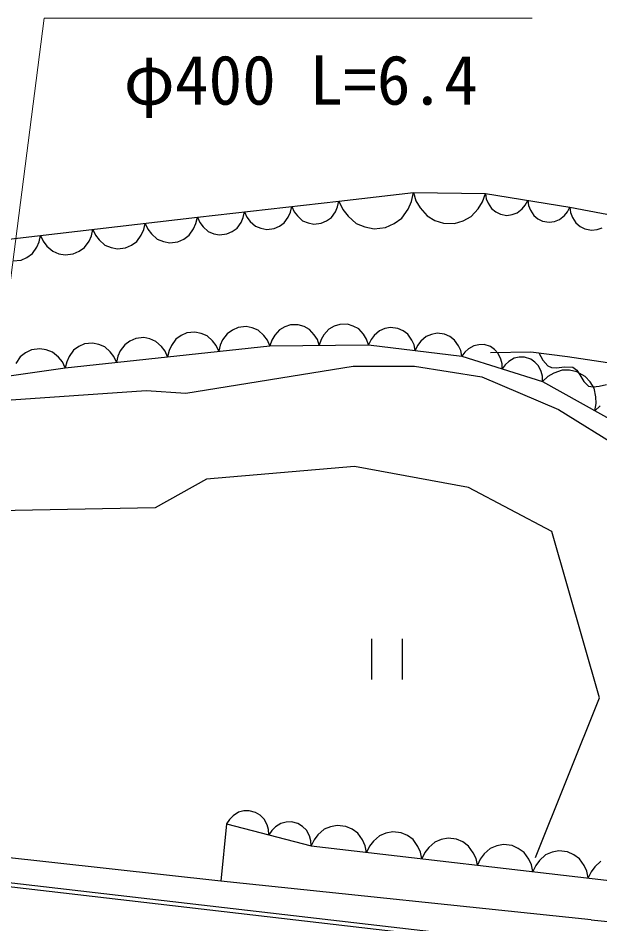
# Model space of a CAD drawing. Units: millimetres, scale not verified. Extents: x 40000 to 680000, y 20000 to 380000.
# Drawn here: x 261498 to 283049, y 265982 to 299525 of the extents above; entities that cross this region are included whole.
import ezdxf
from ezdxf.enums import TextEntityAlignment as Align

# ---------------------------------------------------------------- set-up
doc = ezdxf.new("R2010")
doc.units = ezdxf.units.MM
doc.header["$LTSCALE"] = 1000
doc.layers.add('M-BGD', color=7, linetype='Continuous', lineweight=25)
doc.layers.add('M-STR-HTXT', color=7, linetype='Continuous', lineweight=13)
doc.styles.add('ＭＳ ゴシック', font='')
doc.styles.get('ＭＳ ゴシック').set_extended_font_data('MS Gothic')

msp = doc.modelspace()

# ---------------------------------------------------------------- linework, layer by layer
at = {"layer": 'M-BGD'}
for p, q in [((273382, 292748), (276142, 293070)), ((276069, 292740), (276142, 293070)), ((276142, 293070), (276237, 292762)), ((276142, 293070), (278810, 293024)), ((278698, 292719), (278810, 293024)), ((278810, 293024), (278840, 292835)), ((278810, 293024), (281938, 292518)), ((278840, 292835), (278909, 292667)), ((268138, 292150), (273382, 292748)), ((271587, 292340), (271634, 292549)), ((271634, 292549), (271722, 292355)), ((273254, 292357), (273335, 292539)), ((273335, 292539), (273382, 292748)), ((273382, 292748), (273523, 292443)), ((275941, 292452), (276069, 292740)), ((276237, 292762), (276392, 292499)), ((276392, 292499), (276647, 292201)), ((278540, 292462), (278698, 292719)), ((278909, 292667), (279033, 292471)), ((280168, 292464), (280282, 292602)), ((280282, 292602), (280374, 292771)), ((280374, 292771), (280404, 292582)), ((280404, 292582), (280473, 292414)), ((281847, 292349), (281938, 292518)), ((281938, 292518), (281964, 292322)), ((281938, 292518), (285155, 291920)), ((269839, 292141), (269886, 292350)), ((269886, 292350), (269974, 292156)), ((269974, 292156), (270099, 291998)), ((271357, 291946), (271506, 292158)), ((271506, 292158), (271587, 292340)), ((271722, 292355), (271847, 292197)), ((271847, 292197), (272039, 292024)), ((273105, 292146), (273254, 292357)), ((273523, 292443), (273720, 292193)), ((273720, 292193), (274024, 291921)), ((275708, 292117), (275941, 292452)), ((276647, 292201), (276938, 292036)), ((277979, 292018), (278275, 292173)), ((278275, 292173), (278540, 292462)), ((279033, 292471), (279190, 292349)), ((279190, 292349), (279365, 292261)), ((279365, 292261), (279607, 292221)), ((279607, 292221), (279800, 292250)), ((279800, 292250), (279988, 292316)), ((279988, 292316), (280168, 292464)), ((280473, 292414), (280598, 292218)), ((280598, 292218), (280754, 292096)), ((281552, 292063), (281732, 292211)), ((281732, 292211), (281847, 292349)), ((281964, 292322), (282031, 292147)), ((248782, 289896), (268138, 292150)), ((266151, 291693), (266202, 291925)), ((266202, 291925), (266301, 291711)), ((267997, 291717), (268086, 291919)), ((268086, 291919), (268138, 292150)), ((268138, 292150), (268226, 291957)), ((268226, 291957), (268351, 291798)), ((269609, 291747), (269758, 291959)), ((269758, 291959), (269839, 292141)), ((270099, 291998), (270291, 291825)), ((270291, 291825), (270495, 291742)), ((270979, 291731), (271177, 291820)), ((271177, 291820), (271357, 291946)), ((272039, 292024), (272243, 291941)), ((272243, 291941), (272456, 291899)), ((272456, 291899), (272727, 291930)), ((272727, 291930), (272925, 292019)), ((272925, 292019), (273105, 292146)), ((274024, 291921), (274347, 291791)), ((275111, 291775), (275423, 291916)), ((275423, 291916), (275708, 292117)), ((276938, 292036), (277250, 291930)), ((277250, 291930), (277664, 291923)), ((277664, 291923), (277979, 292018)), ((280754, 292096), (280929, 292008)), ((280929, 292008), (281171, 291968)), ((281171, 291968), (281364, 291997)), ((281364, 291997), (281552, 292063)), ((282031, 292147), (282155, 291941)), ((282155, 291941), (282314, 291812)), ((264215, 291468), (264267, 291699)), ((264267, 291699), (264365, 291485)), ((264365, 291485), (264503, 291310)), ((265898, 291257), (266061, 291492)), ((266061, 291492), (266151, 291693)), ((266301, 291711), (266439, 291536)), ((266439, 291536), (266652, 291345)), ((267833, 291482), (267997, 291717)), ((268351, 291798), (268543, 291625)), ((268543, 291625), (268747, 291542)), ((268747, 291542), (268960, 291500)), ((268960, 291500), (269231, 291531)), ((269231, 291531), (269429, 291620)), ((269429, 291620), (269609, 291747)), ((270495, 291742), (270708, 291700)), ((270708, 291700), (270979, 291731)), ((274347, 291791), (274683, 291725)), ((274683, 291725), (275111, 291775)), ((282314, 291812), (282492, 291716)), ((282492, 291716), (282741, 291670)), ((282741, 291670), (282942, 291695)), ((282942, 291695), (283136, 291759)), ((262190, 291041), (262280, 291242)), ((262280, 291242), (262331, 291474)), ((262331, 291474), (262430, 291260)), ((262430, 291260), (262568, 291085)), ((263962, 291031), (264126, 291266)), ((264126, 291266), (264215, 291468)), ((264503, 291310), (264717, 291119)), ((265698, 291116), (265898, 291257)), ((266652, 291345), (266879, 291253)), ((266879, 291253), (267115, 291207)), ((267115, 291207), (267415, 291242)), ((267415, 291242), (267634, 291341)), ((267634, 291341), (267833, 291482)), ((262026, 290806), (262190, 291041)), ((262568, 291085), (262781, 290894)), ((262781, 290894), (263008, 290802)), ((263544, 290791), (263763, 290890)), ((263763, 290890), (263962, 291031)), ((264717, 291119), (264943, 291028)), ((264943, 291028), (265179, 290982)), ((265179, 290982), (265479, 291017)), ((265479, 291017), (265698, 291116)), ((261308, 290531), (261608, 290566)), ((261608, 290566), (261827, 290665)), ((261827, 290665), (262026, 290806)), ((263008, 290802), (263244, 290756)), ((263244, 290756), (263544, 290791)), ((271592, 288166), (271378, 288095)), ((271874, 288169), (271592, 288166)), ((272089, 288102), (271874, 288169)), ((273416, 288185), (273202, 288114)), ((273699, 288188), (273416, 288185)), ((273914, 288122), (273699, 288188)), ((267753, 287866), (267538, 287771)), ((268047, 287897), (267753, 287866)), ((268277, 287850), (268047, 287897)), ((268498, 287759), (268277, 287850)), ((269237, 287838), (269075, 287610)), ((269434, 287974), (269237, 287838)), ((269649, 288070), (269434, 287974)), ((269942, 288101), (269649, 288070)), ((270173, 288054), (269942, 288101)), ((270393, 287963), (270173, 288054)), ((270601, 287774), (270393, 287963)), ((271178, 287983), (271003, 287781)), ((271378, 288095), (271178, 287983)), ((272291, 287995), (272089, 288102)), ((272471, 287796), (272291, 287995)), ((272583, 287620), (272471, 287796)), ((272827, 287800), (272724, 287621)), ((273003, 288003), (272827, 287800)), ((273202, 288114), (273003, 288003)), ((274116, 288015), (273914, 288122)), ((274296, 287816), (274116, 288015)), ((274407, 287639), (274296, 287816)), ((274883, 287945), (274691, 287776)), ((275086, 288026), (274883, 287945)), ((275297, 288065), (275086, 288026)), ((275565, 288032), (275297, 288065)), ((275760, 287942), (275565, 288032)), ((275937, 287815), (275760, 287942)), ((276082, 287604), (275937, 287815)), ((276814, 287812), (276611, 287732)), ((277025, 287852), (276814, 287812)), ((277292, 287819), (277025, 287852)), ((277487, 287729), (277292, 287819)), ((264256, 287490), (263962, 287458)), ((264486, 287443), (264256, 287490)), ((265643, 287567), (265446, 287431)), ((265858, 287662), (265643, 287567)), ((266151, 287694), (265858, 287662)), ((266382, 287646), (266151, 287694)), ((266603, 287555), (266382, 287646)), ((266810, 287366), (266603, 287555)), ((267342, 287635), (267179, 287406)), ((267538, 287771), (267342, 287635)), ((268705, 287570), (268498, 287759)), ((268839, 287398), (268705, 287570)), ((269075, 287610), (268986, 287413)), ((270734, 287601), (270601, 287774)), ((270829, 287391), (270734, 287601)), ((270900, 287602), (270829, 287391)), ((271003, 287781), (270900, 287602)), ((272653, 287411), (272583, 287620)), ((272724, 287621), (272653, 287411)), ((274478, 287430), (274407, 287639)), ((274571, 287620), (274478, 287430)), ((274691, 287776), (274571, 287620)), ((276165, 287423), (276082, 287604)), ((276419, 287563), (276299, 287407)), ((276611, 287732), (276419, 287563)), ((277664, 287602), (277487, 287729)), ((277809, 287391), (277664, 287602)), ((261776, 287128), (261577, 286979)), ((261995, 287235), (261776, 287128)), ((262299, 287279), (261995, 287235)), ((262540, 287239), (262299, 287279)), ((262773, 287153), (262540, 287239)), ((262995, 286965), (262773, 287153)), ((263247, 286576), (270829, 287391)), ((263551, 287227), (263388, 286999)), ((263747, 287363), (263551, 287227)), ((263962, 287458), (263747, 287363)), ((264707, 287351), (264486, 287443)), ((264914, 287163), (264707, 287351)), ((265048, 286990), (264914, 287163)), ((265284, 287202), (265195, 287006)), ((265446, 287431), (265284, 287202)), ((266943, 287194), (266810, 287366)), ((267038, 286984), (266943, 287194)), ((267090, 287210), (267038, 286984)), ((267179, 287406), (267090, 287210)), ((268933, 287187), (268839, 287398)), ((268986, 287413), (268933, 287187)), ((270829, 287391), (274478, 287430)), ((274478, 287430), (277932, 287003)), ((276205, 287216), (276165, 287423)), ((276299, 287407), (276205, 287216)), ((277892, 287210), (277809, 287391)), ((277932, 287003), (277892, 287210)), ((278046, 287156), (277932, 287003)), ((278177, 287275), (278046, 287156)), ((278374, 287394), (278177, 287275)), ((278566, 287432), (278374, 287394)), ((278760, 287434), (278566, 287432)), ((278991, 287362), (278760, 287434)), ((279149, 287251), (278991, 287362)), ((278999, 287136), (280496, 287172)), ((279286, 287110), (279149, 287251)), ((280496, 287172), (281847, 286990)), ((280793, 287132), (280938, 286857)), ((261577, 286979), (261417, 286736)), ((263141, 286791), (262995, 286965)), ((263247, 286576), (263141, 286791)), ((263299, 286802), (263247, 286576)), ((263388, 286999), (263299, 286802)), ((265142, 286780), (265048, 286990)), ((265195, 287006), (265142, 286780)), ((277932, 287003), (280921, 286071)), ((279380, 286900), (279286, 287110)), ((279424, 286726), (279380, 286900)), ((279672, 286809), (279540, 286690)), ((279869, 286928), (279672, 286809)), ((280061, 286967), (279869, 286928)), ((280254, 286968), (280061, 286967)), ((280486, 286896), (280254, 286968)), ((280644, 286785), (280486, 286896)), ((280938, 286857), (281115, 286649)), ((281847, 286990), (284513, 286588)), ((251485, 284868), (263247, 286576)), ((267711, 285636), (273912, 286636)), ((273912, 286636), (276178, 286636)), ((276178, 286636), (278678, 286236)), ((279427, 286537), (279424, 286726)), ((279540, 286690), (279427, 286537)), ((280780, 286644), (280644, 286785)), ((280875, 286434), (280780, 286644)), ((281115, 286649), (281251, 286583)), ((281251, 286583), (281424, 286571)), ((281650, 286485), (281342, 286378)), ((281424, 286571), (281753, 286615)), ((281929, 286482), (281650, 286485)), ((281753, 286615), (282051, 286595)), ((282198, 286427), (281929, 286482)), ((282051, 286595), (282190, 286488)), ((282190, 286488), (282307, 286316)), ((278678, 286236), (281511, 285036)), ((280919, 286261), (280875, 286434)), ((280921, 286071), (280919, 286261)), ((281124, 286251), (280921, 286071)), ((281342, 286378), (281124, 286251)), ((282499, 286259), (282198, 286427)), ((282307, 286316), (282449, 286071)), ((282686, 286058), (282499, 286259)), ((280921, 286071), (284803, 283898)), ((282449, 286071), (282622, 285893)), ((282622, 285893), (282806, 285867)), ((282834, 285822), (282686, 286058)), ((282806, 285867), (283027, 285901)), ((282904, 285503), (282834, 285822)), ((283027, 285901), (283295, 285955)), ((260878, 285369), (266244, 285736)), ((266244, 285736), (267711, 285636)), ((282915, 285248), (282904, 285503)), ((282862, 284984), (282915, 285248)), ((283065, 285164), (282862, 284984)), ((281511, 285036), (287310, 281437)), ((273961, 282915), (268479, 282455)), ((278178, 282144), (273961, 282915)), ((268479, 282455), (266576, 281391)), ((281271, 280509), (278178, 282144)), ((266576, 281391), (248400, 281047)), ((283033, 274351), (281271, 280509)), ((274591, 276537), (274591, 275037)), ((275742, 275037), (275742, 276537)), ((300259, 262827), (185963, 276061)), ((300276, 262976), (185984, 276210)), ((280669, 268439), (283033, 274351)), ((269658, 270115), (269460, 269983)), ((269855, 270164), (269658, 270115)), ((270054, 270175), (269855, 270164)), ((270297, 270111), (270054, 270175)), ((270466, 270004), (270297, 270111)), ((269220, 269690), (269003, 267560)), ((269329, 269854), (269220, 269690)), ((269220, 269690), (272355, 268868)), ((269460, 269983), (269329, 269854)), ((270614, 269865), (270466, 270004)), ((270722, 269652), (270614, 269865)), ((271225, 269705), (271027, 269572)), ((271422, 269754), (271225, 269705)), ((271622, 269764), (271422, 269754)), ((271865, 269700), (271622, 269764)), ((272034, 269593), (271865, 269700)), ((270776, 269475), (270722, 269652)), ((270787, 269279), (270776, 269475)), ((270897, 269443), (270787, 269279)), ((271027, 269572), (270897, 269443)), ((272181, 269454), (272034, 269593)), ((272289, 269242), (272181, 269454)), ((272831, 269484), (272605, 269281)), ((273071, 269581), (272831, 269484)), ((273321, 269630), (273071, 269581)), ((273639, 269593), (273321, 269630)), ((273871, 269489), (273639, 269593)), ((274083, 269339), (273871, 269489)), ((275373, 269393), (275123, 269344)), ((275691, 269356), (275373, 269393)), ((275923, 269252), (275691, 269356)), ((269003, 267560), (253024, 269328)), ((272343, 269064), (272289, 269242)), ((272355, 268868), (272343, 269064)), ((272464, 269095), (272355, 268868)), ((272605, 269281), (272464, 269095)), ((274257, 269091), (274083, 269339)), ((274357, 268876), (274257, 269091)), ((274657, 269044), (274516, 268858)), ((274883, 269247), (274657, 269044)), ((275123, 269344), (274883, 269247)), ((276135, 269103), (275923, 269252)), ((276309, 268854), (276135, 269103)), ((277175, 269107), (276935, 269010)), ((277425, 269156), (277175, 269107)), ((277743, 269120), (277425, 269156)), ((277975, 269015), (277743, 269120)), ((278186, 268866), (277975, 269015)), ((272355, 268868), (286717, 267210)), ((274407, 268632), (274357, 268876)), ((274516, 268858), (274407, 268632)), ((276409, 268639), (276309, 268854)), ((276709, 268808), (276568, 268621)), ((276935, 269010), (276709, 268808)), ((278360, 268617), (278186, 268866)), ((278987, 268773), (278761, 268571)), ((279227, 268870), (278987, 268773)), ((279477, 268919), (279227, 268870)), ((279795, 268883), (279477, 268919)), ((280027, 268778), (279795, 268883)), ((280238, 268629), (280027, 268778)), ((281528, 268682), (281278, 268633)), ((281846, 268646), (281528, 268682)), ((276458, 268395), (276409, 268639)), ((276568, 268621), (276458, 268395)), ((278460, 268403), (278360, 268617)), ((278510, 268158), (278460, 268403)), ((278619, 268384), (278510, 268158)), ((278761, 268571), (278619, 268384)), ((280412, 268380), (280238, 268629)), ((280512, 268166), (280412, 268380)), ((281038, 268536), (280812, 268334)), ((281278, 268633), (281038, 268536)), ((282079, 268541), (281846, 268646)), ((282290, 268392), (282079, 268541)), ((282464, 268143), (282290, 268392)), ((280562, 267921), (280512, 268166)), ((280671, 268147), (280562, 267921)), ((280812, 268334), (280671, 268147)), ((282564, 267929), (282464, 268143)), ((282864, 268097), (282723, 267910)), ((283090, 268299), (282864, 268097)), ((282614, 267684), (282564, 267929)), ((282723, 267910), (282614, 267684)), ((282731, 266130), (269003, 267560)), ((282731, 266130), (291775, 265220))]:
    msp.add_line(p, q, dxfattribs=at)
at = {"layer": 'M-STR-HTXT'}
for p, q in [((258558, 269268), (262468, 299520)), ((262468, 299520), (280540, 299525)), ((280540, 299525), (279887, 299525))]:
    msp.add_line(p, q, dxfattribs=at)

# ---------------------------------------------------------------- texts
at = {"layer": 'M-STR-HTXT', "style": 'ＭＳ ゴシック'}
msp.add_text('φ400 L=6.4', height=1833, dxfattribs=at).set_placement((265409, 295770), align=Align.BOTTOM_LEFT)

doc.saveas('drawing.dxf')
